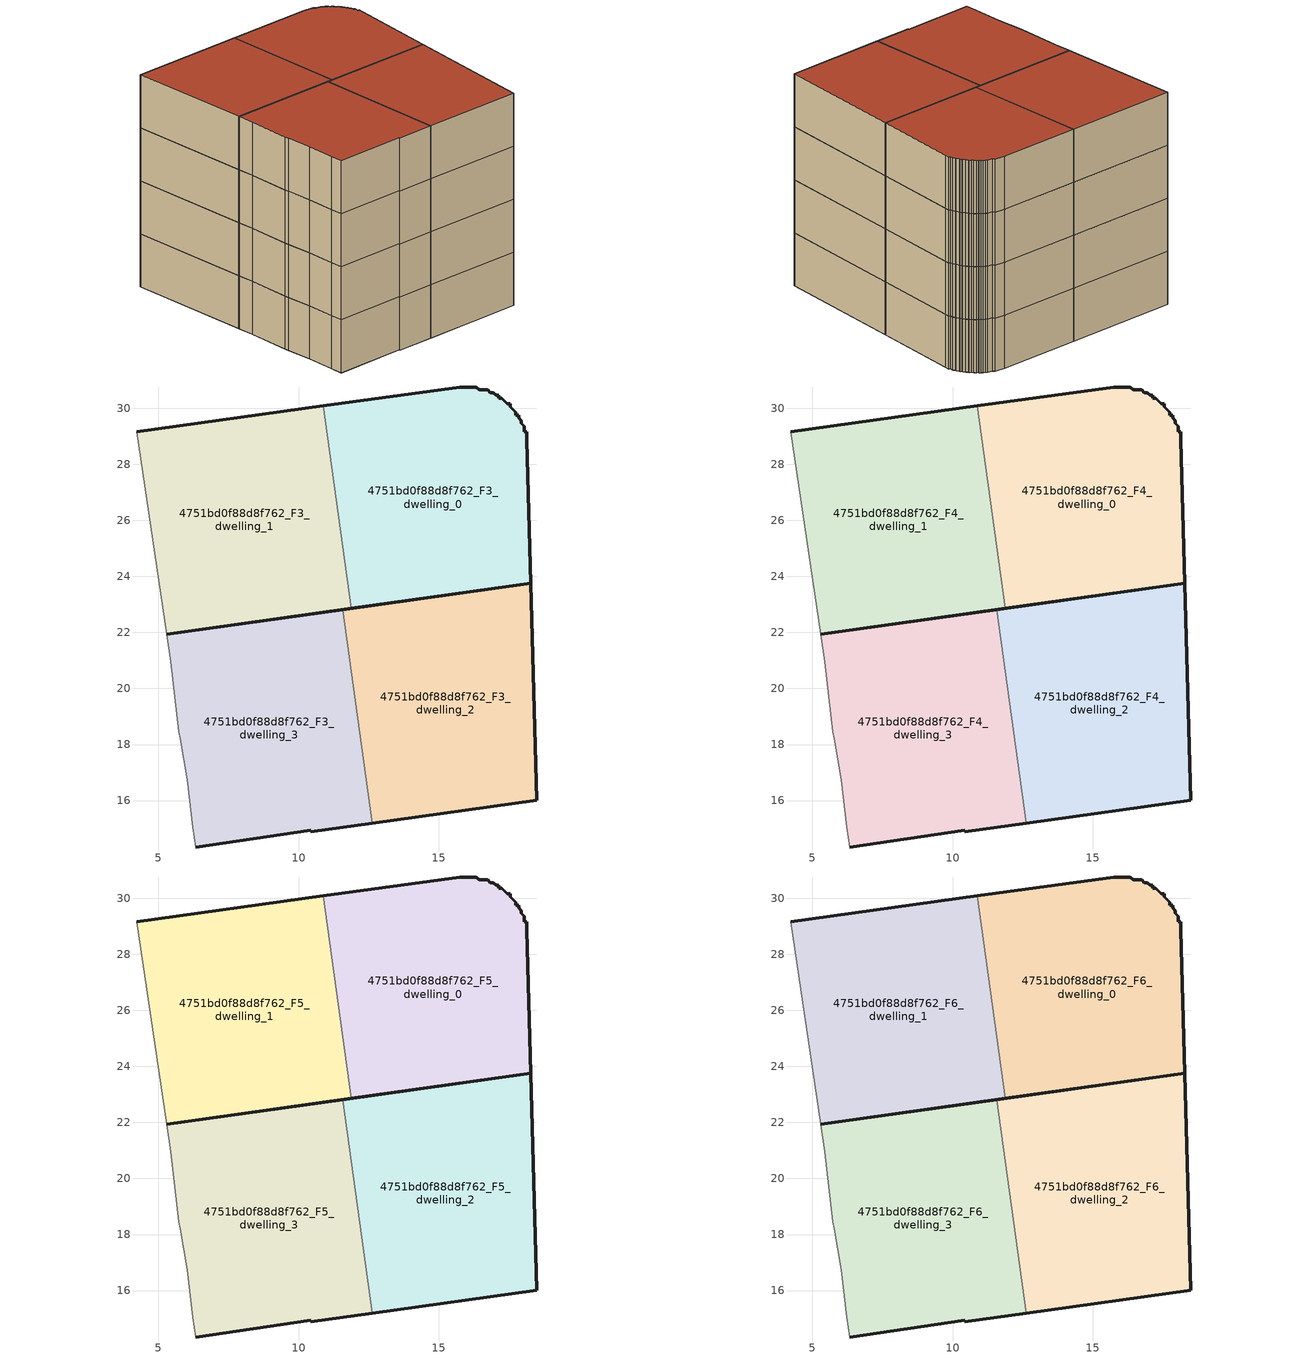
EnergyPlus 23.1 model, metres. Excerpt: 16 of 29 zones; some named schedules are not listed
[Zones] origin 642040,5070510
4751bd0f88d8f762_F3_dwelling_0
 floor to 4751bd0f88d8f762_F2_dwelling_0 (EU_floor_Construction): 18.28,23.75 18.14,28.85 18.14,29.15 18.04,29.15 18.04,29.35 17.94,29.45 17.94,29.55 17.84,29.65 17.84,29.75 17.74,29.75 17.74,29.85 17.64,29.95 17.54,30.05 17.54,30.15 17.44,30.15 17.34,30.25 17.24,30.35 17.14,30.35 17.14,30.45 17.04,30.45 16.94,30.55 16.84,30.55 16.74,30.65 16.44,30.65 16.34,30.75 15.74,30.75 10.88,30.08 11.88,22.86 z9
 wall outside (EU_wall_Construction): 10.88,30.08 15.74,30.75 16.34,30.75 16.44,30.65 16.74,30.65 16.84,30.55 16.94,30.55 17.04,30.45 17.14,30.45 17.14,30.35 17.24,30.35 17.34,30.25 17.44,30.15 17.54,30.15 17.54,30.05 17.64,29.95 17.74,29.85 17.74,29.75 17.84,29.75 17.84,29.65 17.94,29.55 17.94,29.45 18.04,29.35 18.04,29.15 18.14,29.15 18.14,28.85 18.28,23.75 11.88,22.86 z9:12
 wall to 4751bd0f88d8f762_F3_dwelling_1 (EU_wall_Construction): 11.88,22.86 10.88,30.08 z9:12
4751bd0f88d8f762_F3_dwelling_1
 floor to 4751bd0f88d8f762_F2_dwelling_1 (EU_floor_Construction): 11.88,22.86 10.88,30.08 4.23,29.16 5.29,21.94 z9
 wall outside (EU_wall_Construction): 4.23,29.16 10.88,30.08 / 11.88,22.86 5.29,21.94 z9:12
 wall adiabatic (EU_wall_Construction): 5.29,21.94 4.23,29.16 z9:12
4751bd0f88d8f762_F3_dwelling_2
 floor to 4751bd0f88d8f762_F2_dwelling_2 (EU_floor_Construction): 18.48,16.01 18.28,23.75 11.57,22.81 12.63,15.2 z9
 wall outside (EU_wall_Construction): 11.57,22.81 18.28,23.75 18.48,16.01 12.63,15.2 z9:12
 wall to 4751bd0f88d8f762_F3_dwelling_3 (EU_wall_Construction): 12.63,15.2 11.57,22.81 z9:12
4751bd0f88d8f762_F3_dwelling_3
 floor to 4751bd0f88d8f762_F2_dwelling_3 (EU_floor_Construction): 12.63,15.2 11.57,22.81 5.29,21.94 5.43,20.95 5.73,18.45 5.77,18.2 6.03,16.75 6.23,15.04 6.33,14.34 10.43,14.94 10.44,14.89 z9
 wall outside (EU_wall_Construction): 5.29,21.94 11.57,22.81 / 12.63,15.2 10.44,14.89 10.43,14.94 6.33,14.34 z9:12
 wall adiabatic (EU_wall_Construction): 6.33,14.34 6.23,15.04 6.03,16.75 5.77,18.2 5.73,18.45 5.43,20.95 5.29,21.94 z9:12
4751bd0f88d8f762_F4_dwelling_0
 floor to 4751bd0f88d8f762_F3_dwelling_0 (EU_floor_Construction): 18.28,23.75 18.14,28.85 18.14,29.15 18.04,29.15 18.04,29.35 17.94,29.45 17.94,29.55 17.84,29.65 17.84,29.75 17.74,29.75 17.74,29.85 17.64,29.95 17.54,30.05 17.54,30.15 17.44,30.15 17.34,30.25 17.24,30.35 17.14,30.35 17.14,30.45 17.04,30.45 16.94,30.55 16.84,30.55 16.74,30.65 16.44,30.65 16.34,30.75 15.74,30.75 10.88,30.08 11.88,22.86 z12
 wall outside (EU_wall_Construction): 10.88,30.08 15.74,30.75 16.34,30.75 16.44,30.65 16.74,30.65 16.84,30.55 16.94,30.55 17.04,30.45 17.14,30.45 17.14,30.35 17.24,30.35 17.34,30.25 17.44,30.15 17.54,30.15 17.54,30.05 17.64,29.95 17.74,29.85 17.74,29.75 17.84,29.75 17.84,29.65 17.94,29.55 17.94,29.45 18.04,29.35 18.04,29.15 18.14,29.15 18.14,28.85 18.28,23.75 11.88,22.86 z12:15
 wall to 4751bd0f88d8f762_F4_dwelling_1 (EU_wall_Construction): 11.88,22.86 10.88,30.08 z12:15
4751bd0f88d8f762_F4_dwelling_1
 floor to 4751bd0f88d8f762_F3_dwelling_1 (EU_floor_Construction): 11.88,22.86 10.88,30.08 4.23,29.16 5.29,21.94 z12
 wall outside (EU_wall_Construction): 4.23,29.16 10.88,30.08 / 11.88,22.86 5.29,21.94 z12:15
 wall adiabatic (EU_wall_Construction): 5.29,21.94 4.23,29.16 z12:15
4751bd0f88d8f762_F4_dwelling_2
 floor to 4751bd0f88d8f762_F3_dwelling_2 (EU_floor_Construction): 18.48,16.01 18.28,23.75 11.57,22.81 12.63,15.2 z12
 wall outside (EU_wall_Construction): 11.57,22.81 18.28,23.75 18.48,16.01 12.63,15.2 z12:15
 wall to 4751bd0f88d8f762_F4_dwelling_3 (EU_wall_Construction): 12.63,15.2 11.57,22.81 z12:15
4751bd0f88d8f762_F4_dwelling_3
 floor to 4751bd0f88d8f762_F3_dwelling_3 (EU_floor_Construction): 12.63,15.2 11.57,22.81 5.29,21.94 5.43,20.95 5.73,18.45 5.77,18.2 6.03,16.75 6.23,15.04 6.33,14.34 10.43,14.94 10.44,14.89 z12
 wall outside (EU_wall_Construction): 5.29,21.94 11.57,22.81 / 12.63,15.2 10.44,14.89 10.43,14.94 6.33,14.34 z12:15
 wall adiabatic (EU_wall_Construction): 6.33,14.34 6.23,15.04 6.03,16.75 5.77,18.2 5.73,18.45 5.43,20.95 5.29,21.94 z12:15
4751bd0f88d8f762_F5_dwelling_0
 floor to 4751bd0f88d8f762_F4_dwelling_0 (EU_floor_Construction): 18.28,23.75 18.14,28.85 18.14,29.15 18.04,29.15 18.04,29.35 17.94,29.45 17.94,29.55 17.84,29.65 17.84,29.75 17.74,29.75 17.74,29.85 17.64,29.95 17.54,30.05 17.54,30.15 17.44,30.15 17.34,30.25 17.24,30.35 17.14,30.35 17.14,30.45 17.04,30.45 16.94,30.55 16.84,30.55 16.74,30.65 16.44,30.65 16.34,30.75 15.74,30.75 10.88,30.08 11.88,22.86 z15
 wall outside (EU_wall_Construction): 10.88,30.08 15.74,30.75 16.34,30.75 16.44,30.65 16.74,30.65 16.84,30.55 16.94,30.55 17.04,30.45 17.14,30.45 17.14,30.35 17.24,30.35 17.34,30.25 17.44,30.15 17.54,30.15 17.54,30.05 17.64,29.95 17.74,29.85 17.74,29.75 17.84,29.75 17.84,29.65 17.94,29.55 17.94,29.45 18.04,29.35 18.04,29.15 18.14,29.15 18.14,28.85 18.28,23.75 11.88,22.86 z15:18
 wall to 4751bd0f88d8f762_F5_dwelling_1 (EU_wall_Construction): 11.88,22.86 10.88,30.08 z15:18
4751bd0f88d8f762_F5_dwelling_1
 floor to 4751bd0f88d8f762_F4_dwelling_1 (EU_floor_Construction): 11.88,22.86 10.88,30.08 4.23,29.16 5.29,21.94 z15
 wall outside (EU_wall_Construction): 4.23,29.16 10.88,30.08 / 11.88,22.86 5.29,21.94 z15:18
 wall adiabatic (EU_wall_Construction): 5.29,21.94 4.23,29.16 z15:18
4751bd0f88d8f762_F5_dwelling_2
 floor to 4751bd0f88d8f762_F4_dwelling_2 (EU_floor_Construction): 18.48,16.01 18.28,23.75 11.57,22.81 12.63,15.2 z15
 wall outside (EU_wall_Construction): 11.57,22.81 18.28,23.75 18.48,16.01 12.63,15.2 z15:18
 wall to 4751bd0f88d8f762_F5_dwelling_3 (EU_wall_Construction): 12.63,15.2 11.57,22.81 z15:18
4751bd0f88d8f762_F5_dwelling_3
 floor to 4751bd0f88d8f762_F4_dwelling_3 (EU_floor_Construction): 12.63,15.2 11.57,22.81 5.29,21.94 5.43,20.95 5.73,18.45 5.77,18.2 6.03,16.75 6.23,15.04 6.33,14.34 10.43,14.94 10.44,14.89 z15
 wall outside (EU_wall_Construction): 5.29,21.94 11.57,22.81 / 12.63,15.2 10.44,14.89 10.43,14.94 6.33,14.34 z15:18
 wall adiabatic (EU_wall_Construction): 6.33,14.34 6.23,15.04 6.03,16.75 5.77,18.2 5.73,18.45 5.43,20.95 5.29,21.94 z15:18
4751bd0f88d8f762_F6_dwelling_0
 floor to 4751bd0f88d8f762_F5_dwelling_0 (EU_floor_Construction): 18.28,23.75 18.14,28.85 18.14,29.15 18.04,29.15 18.04,29.35 17.94,29.45 17.94,29.55 17.84,29.65 17.84,29.75 17.74,29.75 17.74,29.85 17.64,29.95 17.54,30.05 17.54,30.15 17.44,30.15 17.34,30.25 17.24,30.35 17.14,30.35 17.14,30.45 17.04,30.45 16.94,30.55 16.84,30.55 16.74,30.65 16.44,30.65 16.34,30.75 15.74,30.75 10.88,30.08 11.88,22.86 z18
 wall outside (EU_wall_Construction): 10.88,30.08 15.74,30.75 16.34,30.75 16.44,30.65 16.74,30.65 16.84,30.55 16.94,30.55 17.04,30.45 17.14,30.45 17.14,30.35 17.24,30.35 17.34,30.25 17.44,30.15 17.54,30.15 17.54,30.05 17.64,29.95 17.74,29.85 17.74,29.75 17.84,29.75 17.84,29.65 17.94,29.55 17.94,29.45 18.04,29.35 18.04,29.15 18.14,29.15 18.14,28.85 18.28,23.75 11.88,22.86 z18:21
 wall to 4751bd0f88d8f762_F6_dwelling_1 (EU_wall_Construction): 11.88,22.86 10.88,30.08 z18:21
 roof outside (EU_roof_Construction): 17.54,30.15 17.54,30.05 17.64,29.95 17.74,29.85 17.74,29.75 17.84,29.75 17.84,29.65 17.94,29.55 17.94,29.45 18.04,29.35 18.04,29.15 18.14,29.15 18.14,28.85 18.28,23.75 11.88,22.86 10.88,30.08 15.74,30.75 16.34,30.75 16.44,30.65 16.74,30.65 16.84,30.55 16.94,30.55 17.04,30.45 17.14,30.45 17.14,30.35 17.24,30.35 17.34,30.25 17.44,30.15 z21
4751bd0f88d8f762_F6_dwelling_1
 floor to 4751bd0f88d8f762_F5_dwelling_1 (EU_floor_Construction): 11.88,22.86 10.88,30.08 4.23,29.16 5.29,21.94 z18
 wall outside (EU_wall_Construction): 4.23,29.16 10.88,30.08 / 11.88,22.86 5.29,21.94 z18:21
 wall adiabatic (EU_wall_Construction): 5.29,21.94 4.23,29.16 z18:21
 roof outside (EU_roof_Construction): 10.88,30.08 11.88,22.86 5.29,21.94 4.23,29.16 z21
4751bd0f88d8f762_F6_dwelling_2
 floor to 4751bd0f88d8f762_F5_dwelling_2 (EU_floor_Construction): 18.48,16.01 18.28,23.75 11.57,22.81 12.63,15.2 z18
 wall outside (EU_wall_Construction): 11.57,22.81 18.28,23.75 18.48,16.01 12.63,15.2 z18:21
 wall to 4751bd0f88d8f762_F6_dwelling_3 (EU_wall_Construction): 12.63,15.2 11.57,22.81 z18:21
 roof outside (EU_roof_Construction): 18.28,23.75 18.48,16.01 12.63,15.2 11.57,22.81 z21
4751bd0f88d8f762_F6_dwelling_3
 floor to 4751bd0f88d8f762_F5_dwelling_3 (EU_floor_Construction): 12.63,15.2 11.57,22.81 5.29,21.94 5.43,20.95 5.73,18.45 5.77,18.2 6.03,16.75 6.23,15.04 6.33,14.34 10.43,14.94 10.44,14.89 z18
 wall outside (EU_wall_Construction): 5.29,21.94 11.57,22.81 / 12.63,15.2 10.44,14.89 10.43,14.94 6.33,14.34 z18:21
 wall adiabatic (EU_wall_Construction): 6.33,14.34 6.23,15.04 6.03,16.75 5.77,18.2 5.73,18.45 5.43,20.95 5.29,21.94 z18:21
 roof outside (EU_roof_Construction): 11.57,22.81 12.63,15.2 10.44,14.89 10.43,14.94 6.33,14.34 6.23,15.04 6.03,16.75 5.77,18.2 5.73,18.45 5.43,20.95 5.29,21.94 z21
[Building]
EU S2 Campaign: North Axis=0; Terrain=City; Solar Distribution=FullExterior
[Site:Location]
Lyon-Bron: Latitude=45.75; Longitude=5; Time Zone=1; Elevation=198
[SizingPeriod:WeatherFileDays]
AnnualSizingPeriod: Begin Month=1; Begin Day of Month=1; End Month=12; End Day of Month=31; Day of Week for Start Day=Monday; Use Weather File Daylight Saving Period=No; Use Weather File Rain and Snow Indicators=No
[MATERIAL]
EU_InternalMass_Material: Roughness=MediumRough; Thickness=0.1; Conductivity=1; Density=1800; Specific Heat=900; Thermal Absorptance=0.9; Solar Absorptance=0.7; Visible Absorptance=0.7
[MATERIAL:NOMASS] Roughness=MediumRough; Thermal Absorptance=0.9; Solar Absorptance=0.7; Visible Absorptance=0.7
Name | Thermal Resistance
EU_wall_NoMass | 0.776494
EU_roof_NoMass | 0.486893
EU_floor_NoMass | 0.421597
[CONSTRUCTION]
EU_wall_Construction: EU_wall_NoMass
EU_roof_Construction: EU_roof_NoMass
EU_floor_Construction: EU_floor_NoMass
EU_InternalMass_Construction: EU_InternalMass_Material
[ZONE] Type=1; Multiplier=1; Ceiling Height=autocalculate; Floor Area=autocalculate; Part of Total Floor Area=Yes
Name | Volume
4751bd0f88d8f762_F3_dwelling_0; 4751bd0f88d8f762_F4_dwelling_0; 4751bd0f88d8f762_F5_dwelling_0; 4751bd0f88d8f762_F6_dwelling_0 | 146.186
4751bd0f88d8f762_F3_dwelling_1; 4751bd0f88d8f762_F4_dwelling_1; 4751bd0f88d8f762_F5_dwelling_1; 4751bd0f88d8f762_F6_dwelling_1 | 146.167
4751bd0f88d8f762_F3_dwelling_2; 4751bd0f88d8f762_F4_dwelling_2; 4751bd0f88d8f762_F5_dwelling_2; 4751bd0f88d8f762_F6_dwelling_2 | 146.175
4751bd0f88d8f762_F3_dwelling_3; 4751bd0f88d8f762_F4_dwelling_3; 4751bd0f88d8f762_F5_dwelling_3; 4751bd0f88d8f762_F6_dwelling_3 | 146.169
[INTERNALMASS] Construction=EU_InternalMass_Construction
Name | Zone or ZoneList | Surface Area
4751bd0f88d8f762_F3_dwelling_0_EU_InternalMass | 4751bd0f88d8f762_F3_dwelling_0 | 60.9033
4751bd0f88d8f762_F3_dwelling_1_EU_InternalMass | 4751bd0f88d8f762_F3_dwelling_1 | 60.9098
4751bd0f88d8f762_F3_dwelling_2_EU_InternalMass | 4751bd0f88d8f762_F3_dwelling_2 | 60.9039
4751bd0f88d8f762_F3_dwelling_3_EU_InternalMass | 4751bd0f88d8f762_F3_dwelling_3 | 60.9075
4751bd0f88d8f762_F4_dwelling_0_EU_InternalMass | 4751bd0f88d8f762_F4_dwelling_0 | 60.9033
4751bd0f88d8f762_F4_dwelling_1_EU_InternalMass | 4751bd0f88d8f762_F4_dwelling_1 | 60.9098
4751bd0f88d8f762_F4_dwelling_2_EU_InternalMass | 4751bd0f88d8f762_F4_dwelling_2 | 60.9039
4751bd0f88d8f762_F4_dwelling_3_EU_InternalMass | 4751bd0f88d8f762_F4_dwelling_3 | 60.9075
4751bd0f88d8f762_F5_dwelling_0_EU_InternalMass | 4751bd0f88d8f762_F5_dwelling_0 | 60.9033
4751bd0f88d8f762_F5_dwelling_1_EU_InternalMass | 4751bd0f88d8f762_F5_dwelling_1 | 60.9098
4751bd0f88d8f762_F5_dwelling_2_EU_InternalMass | 4751bd0f88d8f762_F5_dwelling_2 | 60.9039
4751bd0f88d8f762_F5_dwelling_3_EU_InternalMass | 4751bd0f88d8f762_F5_dwelling_3 | 60.9075
4751bd0f88d8f762_F6_dwelling_0_EU_InternalMass | 4751bd0f88d8f762_F6_dwelling_0 | 60.9033
4751bd0f88d8f762_F6_dwelling_1_EU_InternalMass | 4751bd0f88d8f762_F6_dwelling_1 | 60.9098
4751bd0f88d8f762_F6_dwelling_2_EU_InternalMass | 4751bd0f88d8f762_F6_dwelling_2 | 60.9039
4751bd0f88d8f762_F6_dwelling_3_EU_InternalMass | 4751bd0f88d8f762_F6_dwelling_3 | 60.9075
[OTHEREQUIPMENT] Fuel Type=Electricity; Design Level Calculation Method=Watts/Area; Power per Zone Floor Area=1; Fraction Latent=0; Fraction Radiant=0; Fraction Lost=0; Carbon Dioxide Generation Rate=0; EndUse Subcategory=EU_Step8_InternalGains
Name | Zone or ZoneList or Space or SpaceList | Schedule
EU_Step8_InternalGain_4751bd0f88d8f762_F3_dwelling_0_f000 | 4751bd0f88d8f762_F3_dwelling_0 | EU_Step8_GainSchedule_4751bd0f88d8f762_F3_dwelling_0_f000
EU_Step8_InternalGain_4751bd0f88d8f762_F3_dwelling_1_f000 | 4751bd0f88d8f762_F3_dwelling_1 | EU_Step8_GainSchedule_4751bd0f88d8f762_F3_dwelling_1_f000
EU_Step8_InternalGain_4751bd0f88d8f762_F3_dwelling_2_f000 | 4751bd0f88d8f762_F3_dwelling_2 | EU_Step8_GainSchedule_4751bd0f88d8f762_F3_dwelling_2_f000
EU_Step8_InternalGain_4751bd0f88d8f762_F3_dwelling_3_f000 | 4751bd0f88d8f762_F3_dwelling_3 | EU_Step8_GainSchedule_4751bd0f88d8f762_F3_dwelling_3_f000
EU_Step8_InternalGain_4751bd0f88d8f762_F4_dwelling_0_f000 | 4751bd0f88d8f762_F4_dwelling_0 | EU_Step8_GainSchedule_4751bd0f88d8f762_F4_dwelling_0_f000
EU_Step8_InternalGain_4751bd0f88d8f762_F4_dwelling_1_f000 | 4751bd0f88d8f762_F4_dwelling_1 | EU_Step8_GainSchedule_4751bd0f88d8f762_F4_dwelling_1_f000
EU_Step8_InternalGain_4751bd0f88d8f762_F4_dwelling_2_f000 | 4751bd0f88d8f762_F4_dwelling_2 | EU_Step8_GainSchedule_4751bd0f88d8f762_F4_dwelling_2_f000
EU_Step8_InternalGain_4751bd0f88d8f762_F4_dwelling_3_f000 | 4751bd0f88d8f762_F4_dwelling_3 | EU_Step8_GainSchedule_4751bd0f88d8f762_F4_dwelling_3_f000
EU_Step8_InternalGain_4751bd0f88d8f762_F5_dwelling_0_f000 | 4751bd0f88d8f762_F5_dwelling_0 | EU_Step8_GainSchedule_4751bd0f88d8f762_F5_dwelling_0_f000
EU_Step8_InternalGain_4751bd0f88d8f762_F5_dwelling_1_f000 | 4751bd0f88d8f762_F5_dwelling_1 | EU_Step8_GainSchedule_4751bd0f88d8f762_F5_dwelling_1_f000
EU_Step8_InternalGain_4751bd0f88d8f762_F5_dwelling_2_f000 | 4751bd0f88d8f762_F5_dwelling_2 | EU_Step8_GainSchedule_4751bd0f88d8f762_F5_dwelling_2_f000
EU_Step8_InternalGain_4751bd0f88d8f762_F5_dwelling_3_f000 | 4751bd0f88d8f762_F5_dwelling_3 | EU_Step8_GainSchedule_4751bd0f88d8f762_F5_dwelling_3_f000
EU_Step8_InternalGain_4751bd0f88d8f762_F6_dwelling_0_f000 | 4751bd0f88d8f762_F6_dwelling_0 | EU_Step8_GainSchedule_4751bd0f88d8f762_F6_dwelling_0_f000
EU_Step8_InternalGain_4751bd0f88d8f762_F6_dwelling_1_f000 | 4751bd0f88d8f762_F6_dwelling_1 | EU_Step8_GainSchedule_4751bd0f88d8f762_F6_dwelling_1_f000
EU_Step8_InternalGain_4751bd0f88d8f762_F6_dwelling_2_f000 | 4751bd0f88d8f762_F6_dwelling_2 | EU_Step8_GainSchedule_4751bd0f88d8f762_F6_dwelling_2_f000
EU_Step8_InternalGain_4751bd0f88d8f762_F6_dwelling_3_f000 | 4751bd0f88d8f762_F6_dwelling_3 | EU_Step8_GainSchedule_4751bd0f88d8f762_F6_dwelling_3_f000
[ZONEVENTILATION:DESIGNFLOWRATE] Schedule=EU_AlwaysOn; Design Flow Rate Calculation Method=AirChanges/Hour; Air Changes per Hour=0.693814; Ventilation Type=Natural; Fan Pressure Rise=0; Fan Total Efficiency=1; Constant Term Coefficient=1; Temperature Term Coefficient=0; Velocity Term Coefficient=0; Velocity Squared Term Coefficient=0; Minimum Indoor Temperature=-100; Maximum Indoor Temperature=100; Delta Temperature=-100; Minimum Outdoor Temperature=-100; Maximum Outdoor Temperature=100; Maximum Wind Speed=40
Name | Zone or ZoneList or Space or SpaceList
EU_ConstantAir_4751bd0f88d8f762_F3_dwelling_0 | 4751bd0f88d8f762_F3_dwelling_0
EU_ConstantAir_4751bd0f88d8f762_F3_dwelling_1 | 4751bd0f88d8f762_F3_dwelling_1
EU_ConstantAir_4751bd0f88d8f762_F3_dwelling_2 | 4751bd0f88d8f762_F3_dwelling_2
EU_ConstantAir_4751bd0f88d8f762_F3_dwelling_3 | 4751bd0f88d8f762_F3_dwelling_3
EU_ConstantAir_4751bd0f88d8f762_F4_dwelling_0 | 4751bd0f88d8f762_F4_dwelling_0
EU_ConstantAir_4751bd0f88d8f762_F4_dwelling_1 | 4751bd0f88d8f762_F4_dwelling_1
EU_ConstantAir_4751bd0f88d8f762_F4_dwelling_2 | 4751bd0f88d8f762_F4_dwelling_2
EU_ConstantAir_4751bd0f88d8f762_F4_dwelling_3 | 4751bd0f88d8f762_F4_dwelling_3
EU_ConstantAir_4751bd0f88d8f762_F5_dwelling_0 | 4751bd0f88d8f762_F5_dwelling_0
EU_ConstantAir_4751bd0f88d8f762_F5_dwelling_1 | 4751bd0f88d8f762_F5_dwelling_1
EU_ConstantAir_4751bd0f88d8f762_F5_dwelling_2 | 4751bd0f88d8f762_F5_dwelling_2
EU_ConstantAir_4751bd0f88d8f762_F5_dwelling_3 | 4751bd0f88d8f762_F5_dwelling_3
EU_ConstantAir_4751bd0f88d8f762_F6_dwelling_0 | 4751bd0f88d8f762_F6_dwelling_0
EU_ConstantAir_4751bd0f88d8f762_F6_dwelling_1 | 4751bd0f88d8f762_F6_dwelling_1
EU_ConstantAir_4751bd0f88d8f762_F6_dwelling_2 | 4751bd0f88d8f762_F6_dwelling_2
EU_ConstantAir_4751bd0f88d8f762_F6_dwelling_3 | 4751bd0f88d8f762_F6_dwelling_3
